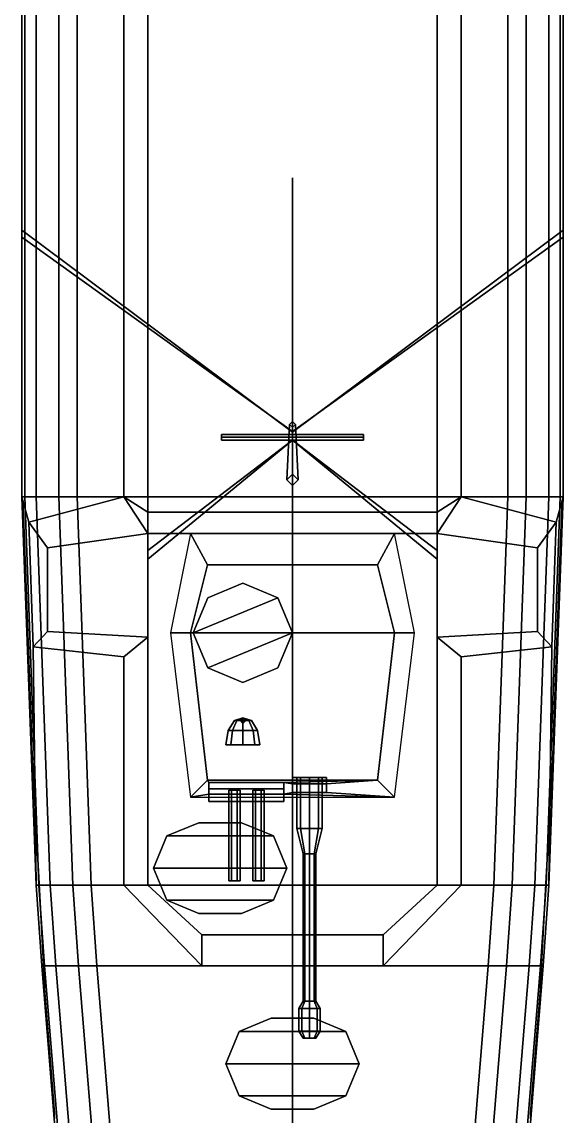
# Model space of a CAD drawing. Header units: millimetres. Extents: x -12 to 2, y -32 to 13.
# Drawn here: x -1.91 to 1.91, y -6.53 to 1.19 of the extents above; entities that cross this region are included whole.
import ezdxf

# ---------------------------------------------------------------- set-up
doc = ezdxf.new("R2010")
doc.units = ezdxf.units.MM
for name, color, linetype in [('gun', 1, 'Continuous'), ('railings', 6, 'Continuous'), ('sleeve', 5, 'Continuous'), ('turret', 2, 'Continuous'), ('underwater', 1, 'Continuous')]:
    doc.layers.add(name, color=color, linetype=linetype)

msp = doc.modelspace()

# ---------------------------------------------------------------- linework, layer by layer
for points in [[(-1.91, 2.16), (-1.91, -2.16), (-1.91, -2.16, 0.89), (-1.91, 2.16, 0.83)], [(-1.19, 2.16, 0.83), (-1.91, 2.16, 0.83), (-1.91, -2.16, 0.89), (-1.19, -2.16, 0.89)], [(-1.02, 1.99, 1.23), (-1.19, 2.16, 0.83), (-1.19, -2.16, 0.89), (-1.02, -2.27, 1.23)], [(1.19, -2.16, 0.89), (1.19, 2.16, 0.83), (1.02, 1.99, 1.23), (1.02, -2.27, 1.23)], [(1.91, -2.16, 0.89), (1.91, 2.16, 0.83), (1.19, 2.16, 0.83), (1.19, -2.16, 0.89)], [(1.91, 2.16, 0.83), (1.91, -2.16, 0.89), (1.91, -2.16), (1.91, 2.16)], [(1.02, -2.27, 1.23), (1.02, 1.99, 1.23), (-1.02, 1.99, 1.23), (-1.02, -2.27, 1.23)], [(0, 0.09, 5.76), (0, -1.6332, 5.76), (0, -1.7142, 4.76), (0, 0.09, 4.76)], [(0, 0.09, 4.76), (0, -1.7142, 4.76), (0, -1.6332, 5.76), (0, 0.09, 5.76)], [(0, -2, 1.23), (-0.04, -2.04, 1.23), (-0.02, -1.65, 5.8), (0, -1.63, 5.8)], [(-0.04, -2.04, 1.23), (0, -2.08, 1.23), (0, -1.67, 5.8), (-0.02, -1.65, 5.8)], [(-0.02, -1.65, 5.8), (0, -1.67, 5.8), (0.02, -1.65, 5.8), (0, -1.63, 5.8)], [(0.04, -2.04, 1.23), (0, -2, 1.23), (0, -1.63, 5.8), (0.02, -1.65, 5.8)], [(0, -2.08, 1.23), (0.04, -2.04, 1.23), (0.02, -1.65, 5.8), (0, -1.67, 5.8)], [(0.5, -1.74, 4.76), (0.5, -1.72, 4.74), (-0.5, -1.72, 4.74), (-0.5, -1.74, 4.76)], [(0.5, -1.72, 4.74), (0.5, -1.74, 4.72), (-0.5, -1.74, 4.72), (-0.5, -1.72, 4.74)], [(-0.5, -1.76, 4.74), (-0.5, -1.74, 4.76), (-0.5, -1.72, 4.74), (-0.5, -1.74, 4.72)], [(0.5, -1.76, 4.74), (0.5, -1.74, 4.76), (-0.5, -1.74, 4.76), (-0.5, -1.76, 4.74)], [(0.5, -1.74, 4.72), (0.5, -1.76, 4.74), (-0.5, -1.76, 4.74), (-0.5, -1.74, 4.72)], [(0.5, -1.74, 4.72), (0.5, -1.72, 4.74), (0.5, -1.74, 4.76), (0.5, -1.76, 4.74)], [(-1.91, -2.16), (-1.81, -4.9), (-1.81, -4.9, 0.89), (-1.91, -2.16, 0.89)], [(-1.86, -2.34, 0.89), (-1.91, -2.16, 0.89), (-1.81, -4.9, 0.89), (-1.83, -3.22, 0.89)], [(-1.19, -2.16, 0.89), (-1.91, -2.16, 0.89), (-1.91, -2.16, 0.89), (-1.86, -2.34, 0.89)], [(-1.02, -2.42, 1.57), (-1.19, -2.16, 0.89), (-1.86, -2.34, 0.89), (-1.73, -2.52, 1.57)], [(-1.02, -2.27, 1.23), (-1.02, -2.27, 1.23), (-1.19, -2.16, 0.89), (-1.02, -2.42, 1.57)], [(1.73, -2.52, 1.57), (1.86, -2.34, 0.89), (1.19, -2.16, 0.89), (1.02, -2.42, 1.57)], [(1.02, -2.42, 1.57), (1.19, -2.16, 0.89), (1.02, -2.27, 1.23)], [(1.86, -2.34, 0.89), (1.91, -2.16, 0.89), (1.19, -2.16, 0.89)], [(1.91, -2.16, 0.89), (1.81, -4.9, 0.89), (1.81, -4.9), (1.91, -2.16)], [(1.83, -3.22, 0.89), (1.81, -4.9, 0.89), (1.91, -2.16, 0.89), (1.86, -2.34, 0.89)], [(1.02, -2.42, 1.57), (1.02, -2.27, 1.23), (-1.02, -2.27, 1.23), (-1.02, -2.42, 1.57)], [(-1.73, -2.52, 1.57), (-1.86, -2.34, 0.89), (-1.83, -3.22, 0.89), (-1.73, -3.11, 1.57)], [(1.73, -3.11, 1.57), (1.83, -3.22, 0.89), (1.86, -2.34, 0.89), (1.73, -2.52, 1.57)], [(-1.02, -3.15, 1.57), (-1.02, -2.42, 1.57), (-1.73, -2.52, 1.57), (-1.73, -3.11, 1.57)], [(1.02, -4.9, 1.57), (1.02, -2.42, 1.57), (-1.02, -2.42, 1.57), (-1.02, -4.9, 1.57)], [(1.02, -2.42, 1.57), (1.02, -3.15, 1.57), (1.73, -3.11, 1.57), (1.73, -2.52, 1.57)], [(-1.73, -3.11, 1.57), (-1.83, -3.22, 0.89), (-1.19, -3.29, 0.89), (-1.02, -3.15, 1.57)], [(-1.02, -3.15, 1.57), (-1.19, -3.29, 0.89), (-1.19, -4.9, 0.89), (-1.02, -4.9, 1.57)], [(1.02, -3.15, 1.57), (1.19, -3.29, 0.89), (1.83, -3.22, 0.89), (1.73, -3.11, 1.57)], [(1.19, -4.9, 0.89), (1.19, -3.29, 0.89), (1.02, -3.15, 1.57), (1.02, -4.9, 1.57)], [(-1.19, -3.29, 0.89), (-1.83, -3.22, 0.89), (-1.81, -4.9, 0.89), (-1.19, -4.9, 0.89)], [(1.81, -4.9, 0.89), (1.83, -3.22, 0.89), (1.19, -3.29, 0.89), (1.19, -4.9, 0.89)], [(-0.8863, -4.5537, 1.63), (-0.1337, -4.5537, 1.63), (-0.36, -4.46, 1.63), (-0.66, -4.46, 1.63)], [(-0.8863, -4.5537, 1.63), (-0.66, -4.46, 1.63), (-0.66, -4.46, 1.57), (-0.8863, -4.5537, 1.57)], [(-0.66, -4.46, 1.63), (-0.36, -4.46, 1.63), (-0.36, -4.46, 1.57), (-0.66, -4.46, 1.57)], [(-0.36, -4.46, 1.63), (-0.1337, -4.5537, 1.63), (-0.1337, -4.5537, 1.57), (-0.36, -4.46, 1.57)], [(-0.98, -4.78, 1.63), (-0.04, -4.78, 1.63), (-0.1337, -4.5537, 1.63), (-0.8863, -4.5537, 1.63)], [(-0.98, -4.78, 1.63), (-0.8863, -4.5537, 1.63), (-0.8863, -4.5537, 1.57), (-0.98, -4.78, 1.57)], [(-0.1337, -4.5537, 1.63), (-0.04, -4.78, 1.63), (-0.04, -4.78, 1.57), (-0.1337, -4.5537, 1.57)], [(-0.8863, -5.0063, 1.63), (-0.1337, -5.0063, 1.63), (-0.04, -4.78, 1.63), (-0.98, -4.78, 1.63)], [(-0.8863, -5.0063, 1.63), (-0.98, -4.78, 1.63), (-0.98, -4.78, 1.57), (-0.8863, -5.0063, 1.57)], [(-0.04, -4.78, 1.63), (-0.1337, -5.0063, 1.63), (-0.1337, -5.0063, 1.57), (-0.04, -4.78, 1.57)], [(-1.81, -4.9), (-1.77, -5.47), (-1.77, -5.47, 0.9), (-1.81, -4.9, 0.89)], [(-1.81, -4.9, 0.89), (-1.77, -5.47, 0.9), (-0.64, -5.47, 0.9), (-1.19, -4.9, 0.89)], [(-1.19, -4.9, 0.89), (-0.64, -5.47, 0.9), (-0.64, -5.25, 1.57), (-1.02, -4.9, 1.57)], [(-1.02, -4.9, 1.57), (-0.64, -5.25, 1.57), (0.64, -5.25, 1.57), (1.02, -4.9, 1.57)], [(0.64, -5.25, 1.57), (0.64, -5.47, 0.9), (1.19, -4.9, 0.89), (1.02, -4.9, 1.57)], [(0.64, -5.47, 0.9), (1.77, -5.47, 0.9), (1.81, -4.9, 0.89), (1.19, -4.9, 0.89)], [(1.81, -4.9, 0.89), (1.77, -5.47, 0.9), (1.77, -5.47), (1.81, -4.9)], [(-0.66, -5.1, 1.63), (-0.36, -5.1, 1.63), (-0.1337, -5.0063, 1.63), (-0.8863, -5.0063, 1.63)], [(-0.66, -5.1, 1.63), (-0.8863, -5.0063, 1.63), (-0.8863, -5.0063, 1.57), (-0.66, -5.1, 1.57)], [(-0.1337, -5.0063, 1.63), (-0.36, -5.1, 1.63), (-0.36, -5.1, 1.57), (-0.1337, -5.0063, 1.57)], [(-0.36, -5.1, 1.63), (-0.66, -5.1, 1.63), (-0.66, -5.1, 1.57), (-0.36, -5.1, 1.57)], [(-0.64, -5.25, 1.57), (-0.64, -5.47, 0.9), (0.64, -5.47, 0.9), (0.64, -5.25, 1.57)], [(-1.77, -5.47), (-1.58, -7.8), (-1.58, -7.8, 0.9), (-1.77, -5.47, 0.9)], [(-1.77, -5.47, 0.9), (-1.58, -7.8, 0.9), (1.58, -7.8, 0.9), (1.77, -5.47, 0.9)], [(1.77, -5.47, 0.9), (1.58, -7.8, 0.9), (1.58, -7.8), (1.77, -5.47)], [(-0.3763, -5.9337, 1), (-0.15, -5.84, 1), (-0.15, -5.84, 0.9), (-0.3763, -5.9337, 0.9)], [(-0.3763, -5.9337, 1), (0.3763, -5.9337, 1), (0.15, -5.84, 1), (-0.15, -5.84, 1)], [(-0.15, -5.84, 1), (0.15, -5.84, 1), (0.15, -5.84, 0.9), (-0.15, -5.84, 0.9)], [(0.15, -5.84, 1), (0.3763, -5.9337, 1), (0.3763, -5.9337, 0.9), (0.15, -5.84, 0.9)], [(-0.47, -6.16, 1), (-0.3763, -5.9337, 1), (-0.3763, -5.9337, 0.9), (-0.47, -6.16, 0.9)], [(-0.47, -6.16, 1), (0.47, -6.16, 1), (0.3763, -5.9337, 1), (-0.3763, -5.9337, 1)], [(0.3763, -5.9337, 1), (0.47, -6.16, 1), (0.47, -6.16, 0.9), (0.3763, -5.9337, 0.9)], [(-0.3763, -6.3863, 1), (-0.47, -6.16, 1), (-0.47, -6.16, 0.9), (-0.3763, -6.3863, 0.9)], [(-0.3763, -6.3863, 1), (0.3763, -6.3863, 1), (0.47, -6.16, 1), (-0.47, -6.16, 1)], [(0.47, -6.16, 1), (0.3763, -6.3863, 1), (0.3763, -6.3863, 0.9), (0.47, -6.16, 0.9)], [(-0.15, -6.48, 1), (-0.3763, -6.3863, 1), (-0.3763, -6.3863, 0.9), (-0.15, -6.48, 0.9)], [(-0.15, -6.48, 1), (0.15, -6.48, 1), (0.3763, -6.3863, 1), (-0.3763, -6.3863, 1)], [(0.3763, -6.3863, 1), (0.15, -6.48, 1), (0.15, -6.48, 0.9), (0.3763, -6.3863, 0.9)], [(0.15, -6.48, 1), (-0.15, -6.48, 1), (-0.15, -6.48, 0.9), (0.15, -6.48, 0.9)]]:
    msp.add_3dface(points)
at = {"layer": 'gun'}
for points in [[(-0.43, -4.22, 1.8246), (-0.45, -4.23, 1.79), (-0.45, -4.87, 1.79), (-0.43, -4.87, 1.8246)], [(-0.45, -4.23, 1.79), (-0.43, -4.23, 1.7554), (-0.43, -4.87, 1.7554), (-0.45, -4.87, 1.79)], [(-0.39, -4.22, 1.8246), (-0.43, -4.22, 1.8246), (-0.43, -4.87, 1.8246), (-0.39, -4.87, 1.8246)], [(-0.43, -4.23, 1.7554), (-0.39, -4.23, 1.7554), (-0.39, -4.87, 1.7554), (-0.43, -4.87, 1.7554)], [(-0.37, -4.23, 1.79), (-0.39, -4.22, 1.8246), (-0.39, -4.87, 1.8246), (-0.37, -4.87, 1.79)], [(-0.39, -4.23, 1.7554), (-0.37, -4.23, 1.79), (-0.37, -4.87, 1.79), (-0.39, -4.87, 1.7554)], [(-0.26, -4.22, 1.8246), (-0.28, -4.23, 1.79), (-0.28, -4.87, 1.79), (-0.26, -4.87, 1.8246)], [(-0.28, -4.23, 1.79), (-0.26, -4.23, 1.7554), (-0.26, -4.87, 1.7554), (-0.28, -4.87, 1.79)], [(-0.22, -4.22, 1.8246), (-0.26, -4.22, 1.8246), (-0.26, -4.87, 1.8246), (-0.22, -4.87, 1.8246)], [(-0.26, -4.23, 1.7554), (-0.22, -4.23, 1.7554), (-0.22, -4.87, 1.7554), (-0.26, -4.87, 1.7554)], [(-0.2, -4.23, 1.79), (-0.22, -4.22, 1.8246), (-0.22, -4.87, 1.8246), (-0.2, -4.87, 1.79)], [(-0.22, -4.23, 1.7554), (-0.2, -4.23, 1.79), (-0.2, -4.87, 1.79), (-0.22, -4.87, 1.7554)], [(0.0882, -4.68, 1.8618), (0.075, -4.68, 1.83), (0.075, -5.72, 1.83), (0.0882, -5.72, 1.8618)], [(0.075, -4.68, 1.83), (0.0882, -4.68, 1.7982), (0.0882, -5.72, 1.7982), (0.075, -5.72, 1.83)], [(0.12, -4.68, 1.875), (0.0882, -4.68, 1.8618), (0.0882, -5.72, 1.8618), (0.12, -5.72, 1.875)], [(0.0882, -4.68, 1.7982), (0.12, -4.68, 1.785), (0.12, -5.72, 1.785), (0.0882, -5.72, 1.7982)], [(0.1518, -4.68, 1.8618), (0.12, -4.68, 1.875), (0.12, -5.72, 1.875), (0.1518, -5.72, 1.8618)], [(0.12, -4.68, 1.785), (0.1518, -4.68, 1.7982), (0.1518, -5.72, 1.7982), (0.12, -5.72, 1.785)], [(0.165, -4.68, 1.83), (0.1518, -4.68, 1.8618), (0.1518, -5.72, 1.8618), (0.165, -5.72, 1.83)], [(0.1518, -4.68, 1.7982), (0.165, -4.68, 1.83), (0.165, -5.72, 1.83), (0.1518, -5.72, 1.7982)], [(-0.39, -4.87, 1.8246), (-0.43, -4.87, 1.8246), (-0.45, -4.87, 1.79), (-0.37, -4.87, 1.79)], [(-0.37, -4.87, 1.79), (-0.45, -4.87, 1.79), (-0.43, -4.87, 1.7554), (-0.39, -4.87, 1.7554)], [(-0.2, -4.87, 1.79), (-0.28, -4.87, 1.79), (-0.26, -4.87, 1.7554), (-0.22, -4.87, 1.7554)], [(-0.22, -4.87, 1.8246), (-0.26, -4.87, 1.8246), (-0.28, -4.87, 1.79), (-0.2, -4.87, 1.79)], [(0.0882, -5.72, 1.8618), (0.075, -5.72, 1.83), (0.045, -5.77, 1.83), (0.067, -5.77, 1.883)], [(0.075, -5.72, 1.83), (0.0882, -5.72, 1.7982), (0.067, -5.77, 1.777), (0.045, -5.77, 1.83)], [(0.067, -5.77, 1.883), (0.045, -5.77, 1.83), (0.045, -5.93, 1.83), (0.067, -5.93, 1.883)], [(0.045, -5.77, 1.83), (0.067, -5.77, 1.777), (0.067, -5.93, 1.777), (0.045, -5.93, 1.83)], [(0.12, -5.72, 1.875), (0.0882, -5.72, 1.8618), (0.067, -5.77, 1.883), (0.12, -5.77, 1.905)], [(0.0882, -5.72, 1.7982), (0.12, -5.72, 1.785), (0.12, -5.77, 1.755), (0.067, -5.77, 1.777)], [(0.12, -5.77, 1.905), (0.067, -5.77, 1.883), (0.067, -5.93, 1.883), (0.12, -5.93, 1.905)], [(0.067, -5.77, 1.777), (0.12, -5.77, 1.755), (0.12, -5.93, 1.755), (0.067, -5.93, 1.777)], [(0.1518, -5.72, 1.8618), (0.12, -5.72, 1.875), (0.12, -5.77, 1.905), (0.173, -5.77, 1.883)], [(0.12, -5.72, 1.785), (0.1518, -5.72, 1.7982), (0.173, -5.77, 1.777), (0.12, -5.77, 1.755)], [(0.173, -5.77, 1.883), (0.12, -5.77, 1.905), (0.12, -5.93, 1.905), (0.173, -5.93, 1.883)], [(0.12, -5.77, 1.755), (0.173, -5.77, 1.777), (0.173, -5.93, 1.777), (0.12, -5.93, 1.755)], [(0.165, -5.72, 1.83), (0.1518, -5.72, 1.8618), (0.173, -5.77, 1.883), (0.195, -5.77, 1.83)], [(0.1518, -5.72, 1.7982), (0.165, -5.72, 1.83), (0.195, -5.77, 1.83), (0.173, -5.77, 1.777)], [(0.195, -5.77, 1.83), (0.173, -5.77, 1.883), (0.173, -5.93, 1.883), (0.195, -5.93, 1.83)], [(0.173, -5.77, 1.777), (0.195, -5.77, 1.83), (0.195, -5.93, 1.83), (0.173, -5.93, 1.777)], [(0.0882, -5.98, 1.7982), (0.075, -5.98, 1.83), (0.045, -5.93, 1.83), (0.067, -5.93, 1.777)], [(0.075, -5.98, 1.83), (0.0882, -5.98, 1.8618), (0.067, -5.93, 1.883), (0.045, -5.93, 1.83)], [(0.12, -5.98, 1.785), (0.0882, -5.98, 1.7982), (0.067, -5.93, 1.777), (0.12, -5.93, 1.755)], [(0.0882, -5.98, 1.8618), (0.12, -5.98, 1.875), (0.12, -5.93, 1.905), (0.067, -5.93, 1.883)], [(0.1518, -5.98, 1.7982), (0.12, -5.98, 1.785), (0.12, -5.93, 1.755), (0.173, -5.93, 1.777)], [(0.12, -5.98, 1.875), (0.1518, -5.98, 1.8618), (0.173, -5.93, 1.883), (0.12, -5.93, 1.905)], [(0.165, -5.98, 1.83), (0.1518, -5.98, 1.7982), (0.173, -5.93, 1.777), (0.195, -5.93, 1.83)], [(0.1518, -5.98, 1.8618), (0.165, -5.98, 1.83), (0.195, -5.93, 1.83), (0.173, -5.93, 1.883)], [(0.075, -5.98, 1.83), (0.1518, -5.98, 1.8618), (0.12, -5.98, 1.875), (0.0882, -5.98, 1.8618)], [(0.0882, -5.98, 1.7982), (0.165, -5.98, 1.83), (0.1518, -5.98, 1.8618), (0.075, -5.98, 1.83)], [(0.12, -5.98, 1.785), (0.1518, -5.98, 1.7982), (0.165, -5.98, 1.83), (0.0882, -5.98, 1.7982)]]:
    msp.add_3dface(points, dxfattribs=at)
at = {"layer": 'railings'}
for points in [[(-1.91, 1.21, 0.84), (-1.91, 1.17, 0.84), (-1.91, 1.17, 1.64), (-1.91, 1.21, 1.64)], [(-1.91, 1.21, 1.64), (-1.91, 1.17, 1.64), (-1.91, 1.17, 0.84), (-1.91, 1.21, 0.84)], [(-1.91, -0.49, 1.26), (-1.91, -0.49, 1.3), (-1.91, 1.17, 1.26), (-1.91, 1.17, 1.22)], [(-1.91, 1.17, 1.22), (-1.91, 1.17, 1.26), (-1.91, -0.49, 1.3), (-1.91, -0.49, 1.26)], [(-1.91, 1.17, 1.6), (-1.91, 1.17, 1.64), (-1.91, -0.49, 1.68), (-1.91, -0.49, 1.64)], [(-1.91, -0.49, 1.64), (-1.91, -0.49, 1.68), (-1.91, 1.17, 1.64), (-1.91, 1.17, 1.6)], [(1.91, 1.21, 0.84), (1.91, 1.17, 0.84), (1.91, 1.17, 1.64), (1.91, 1.21, 1.64)], [(1.91, 1.21, 1.64), (1.91, 1.17, 1.64), (1.91, 1.17, 0.84), (1.91, 1.21, 0.84)], [(1.91, -0.49, 1.64), (1.91, -0.49, 1.68), (1.91, 1.17, 1.64), (1.91, 1.17, 1.6)], [(1.91, 1.17, 1.6), (1.91, 1.17, 1.64), (1.91, -0.49, 1.68), (1.91, -0.49, 1.64)], [(1.91, 1.17, 1.22), (1.91, 1.17, 1.26), (1.91, -0.49, 1.3), (1.91, -0.49, 1.26)], [(1.91, -0.49, 1.26), (1.91, -0.49, 1.3), (1.91, 1.17, 1.26), (1.91, 1.17, 1.22)], [(-1.91, -0.33, 0.86), (-1.91, -0.28, 0.86), (0, -1.7049, 4.98), (0, -1.7003, 4.93)], [(0, -1.7003, 4.93), (0, -1.7049, 4.98), (-1.91, -0.28, 0.86), (-1.91, -0.33, 0.86)], [(1.91, -0.33, 0.86), (1.91, -0.28, 0.86), (0, -1.7049, 4.98), (0, -1.7003, 4.93)], [(0, -1.7003, 4.93), (0, -1.7049, 4.98), (1.91, -0.28, 0.86), (1.91, -0.33, 0.86)], [(-1.91, -0.49, 0.86), (-1.91, -0.53, 0.86), (-1.91, -0.53, 1.68), (-1.91, -0.49, 1.68)], [(-1.91, -0.49, 1.68), (-1.91, -0.53, 1.68), (-1.91, -0.53, 0.86), (-1.91, -0.49, 0.86)], [(-1.91, -2.19, 1.26), (-1.91, -2.19, 1.3), (-1.91, -0.53, 1.3), (-1.91, -0.53, 1.26)], [(-1.91, -0.53, 1.26), (-1.91, -0.53, 1.3), (-1.91, -2.19, 1.3), (-1.91, -2.19, 1.26)], [(-1.91, -0.53, 1.64), (-1.91, -0.53, 1.68), (-1.91, -2.19, 1.68), (-1.91, -2.19, 1.64)], [(-1.91, -2.19, 1.64), (-1.91, -2.19, 1.68), (-1.91, -0.53, 1.68), (-1.91, -0.53, 1.64)], [(1.91, -0.49, 0.86), (1.91, -0.53, 0.86), (1.91, -0.53, 1.68), (1.91, -0.49, 1.68)], [(1.91, -0.49, 1.68), (1.91, -0.53, 1.68), (1.91, -0.53, 0.86), (1.91, -0.49, 0.86)], [(1.91, -0.53, 1.64), (1.91, -0.53, 1.68), (1.91, -2.19, 1.68), (1.91, -2.19, 1.64)], [(1.91, -2.19, 1.64), (1.91, -2.19, 1.68), (1.91, -0.53, 1.68), (1.91, -0.53, 1.64)], [(1.91, -0.53, 1.26), (1.91, -0.53, 1.3), (1.91, -2.19, 1.3), (1.91, -2.19, 1.26)], [(1.91, -2.19, 1.26), (1.91, -2.19, 1.3), (1.91, -0.53, 1.3), (1.91, -0.53, 1.26)], [(0, -1.76, 4.71), (0, -1.76, 4.76), (-1.02, -2.6, 1.57), (-1.02, -2.54, 1.57)], [(-1.02, -2.54, 1.57), (-1.02, -2.6, 1.57), (0, -1.76, 4.76), (0, -1.76, 4.71)], [(0, -1.7197, 5.2464), (0, -1.7151, 5.2972), (0, -15.08, 2.84), (0, -15.08, 2.79)], [(0, -15.08, 2.79), (0, -15.08, 2.84), (0, -1.7151, 5.2972), (0, -1.7197, 5.2464)], [(1.02, -2.54, 1.57), (1.02, -2.6, 1.57), (0, -1.76, 4.76), (0, -1.76, 4.71)], [(0, -1.76, 4.71), (0, -1.76, 4.76), (1.02, -2.6, 1.57), (1.02, -2.54, 1.57)], [(-1.91, -2.19, 1.68), (-1.9, -2.23, 1.68), (-1.9, -2.23, 0.89), (-1.91, -2.19, 0.89)], [(-1.91, -2.19, 0.89), (-1.9, -2.23, 0.89), (-1.9, -2.23, 1.68), (-1.91, -2.19, 1.68)], [(-1.9, -2.23, 1.26), (-1.9, -2.23, 1.3), (-1.84, -3.89, 1.3), (-1.84, -3.89, 1.26)], [(-1.84, -3.89, 1.26), (-1.84, -3.89, 1.3), (-1.9, -2.23, 1.3), (-1.9, -2.23, 1.26)], [(-1.84, -3.89, 1.64), (-1.84, -3.89, 1.68), (-1.9, -2.23, 1.68), (-1.9, -2.23, 1.64)], [(-1.9, -2.23, 1.64), (-1.9, -2.23, 1.68), (-1.84, -3.89, 1.68), (-1.84, -3.89, 1.64)], [(1.84, -3.89, 1.64), (1.84, -3.89, 1.68), (1.9, -2.23, 1.68), (1.9, -2.23, 1.64)], [(1.9, -2.23, 1.64), (1.9, -2.23, 1.68), (1.84, -3.89, 1.68), (1.84, -3.89, 1.64)], [(1.84, -3.89, 1.26), (1.84, -3.89, 1.3), (1.9, -2.23, 1.3), (1.9, -2.23, 1.26)], [(1.9, -2.23, 1.26), (1.9, -2.23, 1.3), (1.84, -3.89, 1.3), (1.84, -3.89, 1.26)], [(1.91, -2.19, 1.68), (1.9, -2.23, 1.68), (1.9, -2.23, 0.89), (1.91, -2.19, 0.89)], [(1.91, -2.19, 0.89), (1.9, -2.23, 0.89), (1.9, -2.23, 1.68), (1.91, -2.19, 1.68)], [(-1.84, -3.89, 0.89), (-1.84, -3.93, 0.89), (-1.84, -3.93, 1.68), (-1.84, -3.89, 1.68)], [(-1.84, -3.89, 1.68), (-1.84, -3.93, 1.68), (-1.84, -3.93, 0.89), (-1.84, -3.89, 0.89)], [(-1.75, -5.59, 1.26), (-1.75, -5.59, 1.3), (-1.84, -3.93, 1.3), (-1.84, -3.93, 1.26)], [(-1.84, -3.93, 1.26), (-1.84, -3.93, 1.3), (-1.75, -5.59, 1.3), (-1.75, -5.59, 1.26)], [(-1.84, -3.93, 1.64), (-1.84, -3.93, 1.68), (-1.75, -5.59, 1.68), (-1.75, -5.59, 1.64)], [(-1.75, -5.59, 1.64), (-1.75, -5.59, 1.68), (-1.84, -3.93, 1.68), (-1.84, -3.93, 1.64)], [(1.84, -3.93, 1.64), (1.84, -3.93, 1.68), (1.75, -5.59, 1.68), (1.75, -5.59, 1.64)], [(1.75, -5.59, 1.64), (1.75, -5.59, 1.68), (1.84, -3.93, 1.68), (1.84, -3.93, 1.64)], [(1.84, -3.93, 1.26), (1.84, -3.93, 1.3), (1.75, -5.59, 1.3), (1.75, -5.59, 1.26)], [(1.75, -5.59, 1.26), (1.75, -5.59, 1.3), (1.84, -3.93, 1.3), (1.84, -3.93, 1.26)], [(1.84, -3.89, 0.89), (1.84, -3.93, 0.89), (1.84, -3.93, 1.68), (1.84, -3.89, 1.68)], [(1.84, -3.89, 1.68), (1.84, -3.93, 1.68), (1.84, -3.93, 0.89), (1.84, -3.89, 0.89)], [(-1.75, -5.59, 0.9), (-1.75, -5.63, 0.9), (-1.75, -5.63, 1.68), (-1.75, -5.59, 1.68)], [(-1.75, -5.59, 1.68), (-1.75, -5.63, 1.68), (-1.75, -5.63, 0.9), (-1.75, -5.59, 0.9)], [(-1.68, -6.51, 1.26), (-1.68, -6.51, 1.3), (-1.75, -5.63, 1.3), (-1.75, -5.63, 1.26)], [(-1.75, -5.63, 1.26), (-1.75, -5.63, 1.3), (-1.68, -6.51, 1.3), (-1.68, -6.51, 1.26)], [(-1.75, -5.63, 1.64), (-1.75, -5.63, 1.68), (-1.68, -6.51, 1.68), (-1.68, -6.51, 1.64)], [(-1.68, -6.51, 1.64), (-1.68, -6.51, 1.68), (-1.75, -5.63, 1.68), (-1.75, -5.63, 1.64)], [(1.68, -6.51, 1.64), (1.68, -6.51, 1.68), (1.75, -5.63, 1.68), (1.75, -5.63, 1.64)], [(1.75, -5.63, 1.64), (1.75, -5.63, 1.68), (1.68, -6.51, 1.68), (1.68, -6.51, 1.64)], [(1.75, -5.63, 1.26), (1.75, -5.63, 1.3), (1.68, -6.51, 1.3), (1.68, -6.51, 1.26)], [(1.68, -6.51, 1.26), (1.68, -6.51, 1.3), (1.75, -5.63, 1.3), (1.75, -5.63, 1.26)], [(1.75, -5.59, 1.68), (1.75, -5.63, 1.68), (1.75, -5.63, 0.9), (1.75, -5.59, 0.9)], [(1.75, -5.59, 0.9), (1.75, -5.63, 0.9), (1.75, -5.63, 1.68), (1.75, -5.59, 1.68)], [(-1.68, -6.51, 1.68), (-1.68, -6.55, 1.68), (-1.68, -6.55, 0.9), (-1.68, -6.51, 0.9)], [(-1.68, -6.51, 0.9), (-1.68, -6.55, 0.9), (-1.68, -6.55, 1.68), (-1.68, -6.51, 1.68)], [(1.68, -6.51, 0.9), (1.68, -6.55, 0.9), (1.68, -6.55, 1.68), (1.68, -6.51, 1.68)], [(1.68, -6.51, 1.68), (1.68, -6.55, 1.68), (1.68, -6.55, 0.9), (1.68, -6.51, 0.9)]]:
    msp.add_3dface(points, dxfattribs=at)
at = {"layer": 'sleeve'}
for points in [[(0.0564, -4.14, 1.8936), (0.03, -4.14, 1.83), (0.03, -4.5, 1.83), (0.0564, -4.5, 1.8936)], [(0.03, -4.14, 1.83), (0.0564, -4.14, 1.7664), (0.0564, -4.5, 1.7664), (0.03, -4.5, 1.83)], [(0.12, -4.14, 1.92), (0.0564, -4.14, 1.8936), (0.0564, -4.5, 1.8936), (0.12, -4.5, 1.92)], [(0.0564, -4.14, 1.7664), (0.12, -4.14, 1.74), (0.12, -4.5, 1.74), (0.0564, -4.5, 1.7664)], [(0.1836, -4.14, 1.8936), (0.12, -4.14, 1.92), (0.12, -4.5, 1.92), (0.1836, -4.5, 1.8936)], [(0.12, -4.14, 1.74), (0.1836, -4.14, 1.7664), (0.1836, -4.5, 1.7664), (0.12, -4.5, 1.74)], [(0.21, -4.14, 1.83), (0.1836, -4.14, 1.8936), (0.1836, -4.5, 1.8936), (0.21, -4.5, 1.83)], [(0.1836, -4.14, 1.7664), (0.21, -4.14, 1.83), (0.21, -4.5, 1.83), (0.1836, -4.5, 1.7664)], [(0.0564, -4.5, 1.8936), (0.03, -4.5, 1.83), (0.075, -4.68, 1.83), (0.0882, -4.68, 1.8618)], [(0.03, -4.5, 1.83), (0.0564, -4.5, 1.7664), (0.0882, -4.68, 1.7982), (0.075, -4.68, 1.83)], [(0.12, -4.5, 1.92), (0.0564, -4.5, 1.8936), (0.0882, -4.68, 1.8618), (0.12, -4.68, 1.875)], [(0.0564, -4.5, 1.7664), (0.12, -4.5, 1.74), (0.12, -4.68, 1.785), (0.0882, -4.68, 1.7982)], [(0.1836, -4.5, 1.8936), (0.12, -4.5, 1.92), (0.12, -4.68, 1.875), (0.1518, -4.68, 1.8618)], [(0.12, -4.5, 1.74), (0.1836, -4.5, 1.7664), (0.1518, -4.68, 1.7982), (0.12, -4.68, 1.785)], [(0.21, -4.5, 1.83), (0.1836, -4.5, 1.8936), (0.1518, -4.68, 1.8618), (0.165, -4.68, 1.83)], [(0.1836, -4.5, 1.7664), (0.21, -4.5, 1.83), (0.165, -4.68, 1.83), (0.1518, -4.68, 1.7982)]]:
    msp.add_3dface(points, dxfattribs=at)
at = {"layer": 'turret'}
for points in [[(-0.6, -2.64, 2.12), (-0.72, -2.42, 1.57), (-0.86, -3.12, 1.57), (-0.72, -3.12, 2.12)], [(0.6, -2.64, 2.12), (0.72, -2.42, 1.57), (-0.72, -2.42, 1.57), (-0.6, -2.64, 2.12)], [(0.86, -3.12, 1.57), (0.72, -2.42, 1.57), (0.6, -2.64, 2.12), (0.72, -3.12, 2.12)], [(0.72, -3.12, 2.12), (0.6, -2.64, 2.12), (-0.6, -2.64, 2.12), (-0.72, -3.12, 2.12)], [(-0.7, -3.12, 2.19), (-0.1025, -2.8725, 2.19), (-0.35, -2.77, 2.19), (-0.5975, -2.8725, 2.19)], [(-0.5975, -2.8725, 2.19), (-0.35, -2.77, 2.19), (-0.35, -2.77, 2.12), (-0.5975, -2.8725, 2.12)], [(-0.35, -2.77, 2.19), (-0.1025, -2.8725, 2.19), (-0.1025, -2.8725, 2.12), (-0.35, -2.77, 2.12)], [(-0.7, -3.12, 2.19), (-0.5975, -2.8725, 2.19), (-0.5975, -2.8725, 2.12), (-0.7, -3.12, 2.12)], [(-0.5975, -3.3675, 2.19), (0, -3.12, 2.19), (-0.1025, -2.8725, 2.19), (-0.7, -3.12, 2.19)], [(-0.1025, -2.8725, 2.19), (0, -3.12, 2.19), (0, -3.12, 2.12), (-0.1025, -2.8725, 2.12)], [(-0.86, -3.12, 1.57), (-0.72, -4.28, 1.57), (-0.6, -4.16, 2.12), (-0.72, -3.12, 2.12)], [(-0.72, -3.12, 2.12), (-0.6, -4.16, 2.12), (0.6, -4.16, 2.12), (0.72, -3.12, 2.12)], [(-0.5975, -3.3675, 2.19), (-0.7, -3.12, 2.19), (-0.7, -3.12, 2.12), (-0.5975, -3.3675, 2.12)], [(-0.35, -3.47, 2.19), (-0.1025, -3.3675, 2.19), (0, -3.12, 2.19), (-0.5975, -3.3675, 2.19)], [(0, -3.12, 2.19), (-0.1025, -3.3675, 2.19), (-0.1025, -3.3675, 2.12), (0, -3.12, 2.12)], [(0.6, -4.16, 2.12), (0.72, -4.28, 1.57), (0.86, -3.12, 1.57), (0.72, -3.12, 2.12)], [(-0.35, -3.47, 2.19), (-0.5975, -3.3675, 2.19), (-0.5975, -3.3675, 2.12), (-0.35, -3.47, 2.12)], [(-0.1025, -3.3675, 2.19), (-0.35, -3.47, 2.19), (-0.35, -3.47, 2.12), (-0.1025, -3.3675, 2.12)], [(-0.41, -3.74, 2.41), (-0.4539, -3.81, 2.41), (-0.4235, -3.81, 2.4835), (-0.3924, -3.74, 2.4524)], [(-0.3924, -3.74, 2.3676), (-0.4235, -3.81, 2.3365), (-0.4539, -3.81, 2.41), (-0.41, -3.74, 2.41)], [(-0.3924, -3.74, 2.4524), (-0.4235, -3.81, 2.4835), (-0.35, -3.81, 2.5139), (-0.35, -3.74, 2.47)], [(-0.35, -3.74, 2.35), (-0.35, -3.81, 2.3061), (-0.4235, -3.81, 2.3365), (-0.3924, -3.74, 2.3676)], [(-0.35, -3.72, 2.41), (-0.41, -3.74, 2.41), (-0.3924, -3.74, 2.4524), (-0.35, -3.72, 2.41)], [(-0.35, -3.72, 2.41), (-0.3924, -3.74, 2.3676), (-0.41, -3.74, 2.41), (-0.35, -3.72, 2.41)], [(-0.35, -3.72, 2.41), (-0.3924, -3.74, 2.4524), (-0.35, -3.74, 2.47), (-0.35, -3.72, 2.41)], [(-0.35, -3.72, 2.41), (-0.35, -3.74, 2.35), (-0.3924, -3.74, 2.3676), (-0.35, -3.72, 2.41)], [(-0.35, -3.72, 2.12), (-0.37, -3.74, 2.12), (-0.37, -3.74, 2.3583), (-0.35, -3.72, 2.41)], [(-0.37, -3.74, 2.12), (-0.35, -3.76, 2.12), (-0.35, -3.76, 2.3375), (-0.37, -3.74, 2.3583)], [(-0.33, -3.74, 2.12), (-0.35, -3.72, 2.12), (-0.35, -3.72, 2.41), (-0.33, -3.74, 2.3583)], [(-0.35, -3.72, 2.41), (-0.35, -3.74, 2.47), (-0.3076, -3.74, 2.4524), (-0.35, -3.72, 2.41)], [(-0.35, -3.72, 2.41), (-0.3076, -3.74, 2.4524), (-0.29, -3.74, 2.41), (-0.35, -3.72, 2.41)], [(-0.35, -3.72, 2.41), (-0.29, -3.74, 2.41), (-0.3076, -3.74, 2.3676), (-0.35, -3.72, 2.41)], [(-0.35, -3.72, 2.41), (-0.3076, -3.74, 2.3676), (-0.35, -3.74, 2.35), (-0.35, -3.72, 2.41)], [(-0.35, -3.76, 2.12), (-0.33, -3.74, 2.12), (-0.33, -3.74, 2.3583), (-0.35, -3.76, 2.3375)], [(-0.35, -3.74, 2.47), (-0.35, -3.81, 2.5139), (-0.2765, -3.81, 2.4835), (-0.3076, -3.74, 2.4524)], [(-0.3076, -3.74, 2.3676), (-0.2765, -3.81, 2.3365), (-0.35, -3.81, 2.3061), (-0.35, -3.74, 2.35)], [(-0.3076, -3.74, 2.4524), (-0.2765, -3.81, 2.4835), (-0.2461, -3.81, 2.41), (-0.29, -3.74, 2.41)], [(-0.29, -3.74, 2.41), (-0.2461, -3.81, 2.41), (-0.2765, -3.81, 2.3365), (-0.3076, -3.74, 2.3676)], [(-0.4539, -3.81, 2.41), (-0.47, -3.91, 2.41), (-0.4349, -3.91, 2.4949), (-0.4235, -3.81, 2.4835)], [(-0.4235, -3.81, 2.3365), (-0.4349, -3.91, 2.3251), (-0.47, -3.91, 2.41), (-0.4539, -3.81, 2.41)], [(-0.4235, -3.81, 2.4835), (-0.4349, -3.91, 2.4949), (-0.35, -3.91, 2.53), (-0.35, -3.81, 2.5139)], [(-0.35, -3.81, 2.3061), (-0.35, -3.91, 2.29), (-0.4349, -3.91, 2.3251), (-0.4235, -3.81, 2.3365)], [(-0.35, -3.81, 2.5139), (-0.35, -3.91, 2.53), (-0.2651, -3.91, 2.4949), (-0.2765, -3.81, 2.4835)], [(-0.2765, -3.81, 2.3365), (-0.2651, -3.91, 2.3251), (-0.35, -3.91, 2.29), (-0.35, -3.81, 2.3061)], [(-0.2765, -3.81, 2.4835), (-0.2651, -3.91, 2.4949), (-0.23, -3.91, 2.41), (-0.2461, -3.81, 2.41)], [(-0.2461, -3.81, 2.41), (-0.23, -3.91, 2.41), (-0.2651, -3.91, 2.3251), (-0.2765, -3.81, 2.3365)], [(-0.23, -3.91, 2.41), (-0.2651, -3.91, 2.4949), (-0.47, -3.91, 2.41), (-0.4349, -3.91, 2.3251)], [(-0.2651, -3.91, 2.4949), (-0.35, -3.91, 2.53), (-0.4349, -3.91, 2.4949), (-0.47, -3.91, 2.41)], [(-0.2651, -3.91, 2.3251), (-0.23, -3.91, 2.41), (-0.4349, -3.91, 2.3251), (-0.35, -3.91, 2.29)], [(-0.6, -4.16, 2.12), (-0.72, -4.28, 1.57), (-0.59, -4.2582, 1.67), (-0.59, -4.1753, 2.05)], [(-0.59, -4.1753, 2.05), (-0.06, -4.1753, 2.05), (0.6, -4.16, 2.12), (-0.6, -4.16, 2.12)], [(-0.06, -4.1753, 2.05), (0, -4.1862, 2), (0.24, -4.1862, 2), (0.6, -4.16, 2.12)], [(0.24, -4.2473, 1.72), (0.24, -4.14, 1.72), (0, -4.14, 1.72), (0, -4.2473, 1.72)], [(0.24, -4.14, 2), (0.24, -4.1862, 2), (0, -4.1862, 2), (0, -4.14, 2)], [(0, -4.2473, 1.72), (0, -4.14, 1.72), (0, -4.14, 2), (0, -4.1862, 2)], [(0.24, -4.14, 1.72), (0.24, -4.14, 2), (0, -4.14, 2), (0, -4.14, 1.72)], [(0.24, -4.1862, 2), (0.24, -4.14, 2), (0.24, -4.14, 1.72), (0.24, -4.2473, 1.72)], [(0.24, -4.1862, 2), (0.24, -4.2473, 1.72), (0.72, -4.28, 1.57), (0.6, -4.16, 2.12)], [(-0.59, -4.2582, 1.67), (-0.59, -4.31, 1.67), (-0.59, -4.22, 2.05), (-0.59, -4.1753, 2.05)], [(-0.59, -4.1753, 2.05), (-0.59, -4.22, 2.05), (-0.06, -4.22, 2.05), (-0.06, -4.1753, 2.05)], [(-0.59, -4.22, 2.05), (-0.59, -4.31, 1.67), (-0.06, -4.31, 1.67), (-0.06, -4.22, 2.05)], [(-0.06, -4.1753, 2.05), (-0.06, -4.2582, 1.67), (0, -4.2473, 1.72), (0, -4.1862, 2)], [(-0.06, -4.22, 2.05), (-0.06, -4.31, 1.67), (-0.06, -4.2582, 1.67), (-0.06, -4.1753, 2.05)], [(-0.59, -4.2582, 1.67), (-0.72, -4.28, 1.57), (0.72, -4.28, 1.57), (-0.06, -4.2582, 1.67)], [(-0.06, -4.2582, 1.67), (-0.06, -4.31, 1.67), (-0.59, -4.31, 1.67), (-0.59, -4.2582, 1.67)], [(0, -4.2473, 1.72), (-0.06, -4.2582, 1.67), (0.72, -4.28, 1.57), (0.24, -4.2473, 1.72)]]:
    msp.add_3dface(points, dxfattribs=at)
at = {"layer": 'underwater'}
for points in [[(-1.91, 2.16, -0.34), (-1.91, -2.16, -0.34), (-1.91, -2.16), (-1.91, 2.16)], [(-1.89, 2.16, -0.5), (-1.89, -2.16, -0.5), (-1.91, -2.16, -0.34), (-1.91, 2.16, -0.34)], [(-1.81, 2.16, -0.63), (-1.81, -2.16, -0.63), (-1.89, -2.16, -0.5), (-1.89, 2.16, -0.5)], [(-1.65, 2.16, -0.75), (-1.65, -2.16, -0.75), (-1.81, -2.16, -0.63), (-1.81, 2.16, -0.63)], [(-1.52, 2.16, -0.78), (-1.52, -2.16, -0.78), (-1.65, -2.16, -0.75), (-1.65, 2.16, -0.75)], [(1.52, -2.16, -0.78), (-1.52, -2.16, -0.78), (-1.52, 2.16, -0.78), (1.52, 2.16, -0.78)], [(1.65, -2.16, -0.75), (1.52, -2.16, -0.78), (1.52, 2.16, -0.78), (1.65, 2.16, -0.75)], [(1.81, -2.16, -0.63), (1.65, -2.16, -0.75), (1.65, 2.16, -0.75), (1.81, 2.16, -0.63)], [(1.89, -2.16, -0.5), (1.81, -2.16, -0.63), (1.81, 2.16, -0.63), (1.89, 2.16, -0.5)], [(1.91, -2.16, -0.34), (1.89, -2.16, -0.5), (1.89, 2.16, -0.5), (1.91, 2.16, -0.34)], [(1.91, -2.16), (1.91, -2.16, -0.34), (1.91, 2.16, -0.34), (1.91, 2.16)], [(-1.91, -2.16, -0.34), (-1.81, -4.9, -0.34), (-1.81, -4.9), (-1.91, -2.16)], [(-1.89, -2.16, -0.5), (-1.79, -4.9, -0.5), (-1.81, -4.9, -0.34), (-1.91, -2.16, -0.34)], [(-1.81, -2.16, -0.63), (-1.71, -4.9, -0.63), (-1.79, -4.9, -0.5), (-1.89, -2.16, -0.5)], [(-1.65, -2.16, -0.75), (-1.55, -4.9, -0.75), (-1.71, -4.9, -0.63), (-1.81, -2.16, -0.63)], [(-1.52, -2.16, -0.78), (-1.42, -4.9, -0.78), (-1.55, -4.9, -0.75), (-1.65, -2.16, -0.75)], [(1.42, -4.9, -0.78), (-1.42, -4.9, -0.78), (-1.52, -2.16, -0.78), (1.52, -2.16, -0.78)], [(1.55, -4.9, -0.75), (1.42, -4.9, -0.78), (1.52, -2.16, -0.78), (1.65, -2.16, -0.75)], [(1.71, -4.9, -0.63), (1.55, -4.9, -0.75), (1.65, -2.16, -0.75), (1.81, -2.16, -0.63)], [(1.79, -4.9, -0.5), (1.71, -4.9, -0.63), (1.81, -2.16, -0.63), (1.89, -2.16, -0.5)], [(1.81, -4.9, -0.34), (1.79, -4.9, -0.5), (1.89, -2.16, -0.5), (1.91, -2.16, -0.34)], [(1.81, -4.9), (1.81, -4.9, -0.34), (1.91, -2.16, -0.34), (1.91, -2.16)], [(-1.81, -4.9, -0.34), (-1.77, -5.47, -0.34), (-1.77, -5.47), (-1.81, -4.9)], [(-1.79, -4.9, -0.5), (-1.75, -5.47, -0.5), (-1.77, -5.47, -0.34), (-1.81, -4.9, -0.34)], [(-1.71, -4.9, -0.63), (-1.67, -5.47, -0.63), (-1.75, -5.47, -0.5), (-1.79, -4.9, -0.5)], [(-1.55, -4.9, -0.75), (-1.51, -5.47, -0.75), (-1.67, -5.47, -0.63), (-1.71, -4.9, -0.63)], [(-1.42, -4.9, -0.78), (-1.38, -5.47, -0.78), (-1.51, -5.47, -0.75), (-1.55, -4.9, -0.75)], [(1.38, -5.47, -0.78), (-1.38, -5.47, -0.78), (-1.42, -4.9, -0.78), (1.42, -4.9, -0.78)], [(1.51, -5.47, -0.75), (1.38, -5.47, -0.78), (1.42, -4.9, -0.78), (1.55, -4.9, -0.75)], [(1.67, -5.47, -0.63), (1.51, -5.47, -0.75), (1.55, -4.9, -0.75), (1.71, -4.9, -0.63)], [(1.75, -5.47, -0.5), (1.67, -5.47, -0.63), (1.71, -4.9, -0.63), (1.79, -4.9, -0.5)], [(1.77, -5.47, -0.34), (1.75, -5.47, -0.5), (1.79, -4.9, -0.5), (1.81, -4.9, -0.34)], [(1.77, -5.47), (1.77, -5.47, -0.34), (1.81, -4.9, -0.34), (1.81, -4.9)], [(-1.77, -5.47, -0.34), (-1.58, -7.8, -0.34), (-1.58, -7.8), (-1.77, -5.47)], [(-1.75, -5.47, -0.5), (-1.56, -7.8, -0.5), (-1.58, -7.8, -0.34), (-1.77, -5.47, -0.34)], [(-1.67, -5.47, -0.63), (-1.48, -7.8, -0.63), (-1.56, -7.8, -0.5), (-1.75, -5.47, -0.5)], [(-1.51, -5.47, -0.75), (-1.32, -7.8, -0.75), (-1.48, -7.8, -0.63), (-1.67, -5.47, -0.63)], [(-1.38, -5.47, -0.78), (-1.19, -7.8, -0.78), (-1.32, -7.8, -0.75), (-1.51, -5.47, -0.75)], [(1.19, -7.8, -0.78), (-1.19, -7.8, -0.78), (-1.38, -5.47, -0.78), (1.38, -5.47, -0.78)], [(1.32, -7.8, -0.75), (1.19, -7.8, -0.78), (1.38, -5.47, -0.78), (1.51, -5.47, -0.75)], [(1.48, -7.8, -0.63), (1.32, -7.8, -0.75), (1.51, -5.47, -0.75), (1.67, -5.47, -0.63)], [(1.56, -7.8, -0.5), (1.48, -7.8, -0.63), (1.67, -5.47, -0.63), (1.75, -5.47, -0.5)], [(1.58, -7.8, -0.34), (1.56, -7.8, -0.5), (1.75, -5.47, -0.5), (1.77, -5.47, -0.34)], [(1.58, -7.8), (1.58, -7.8, -0.34), (1.77, -5.47, -0.34), (1.77, -5.47)]]:
    msp.add_3dface(points, dxfattribs=at)

doc.saveas('drawing.dxf')
